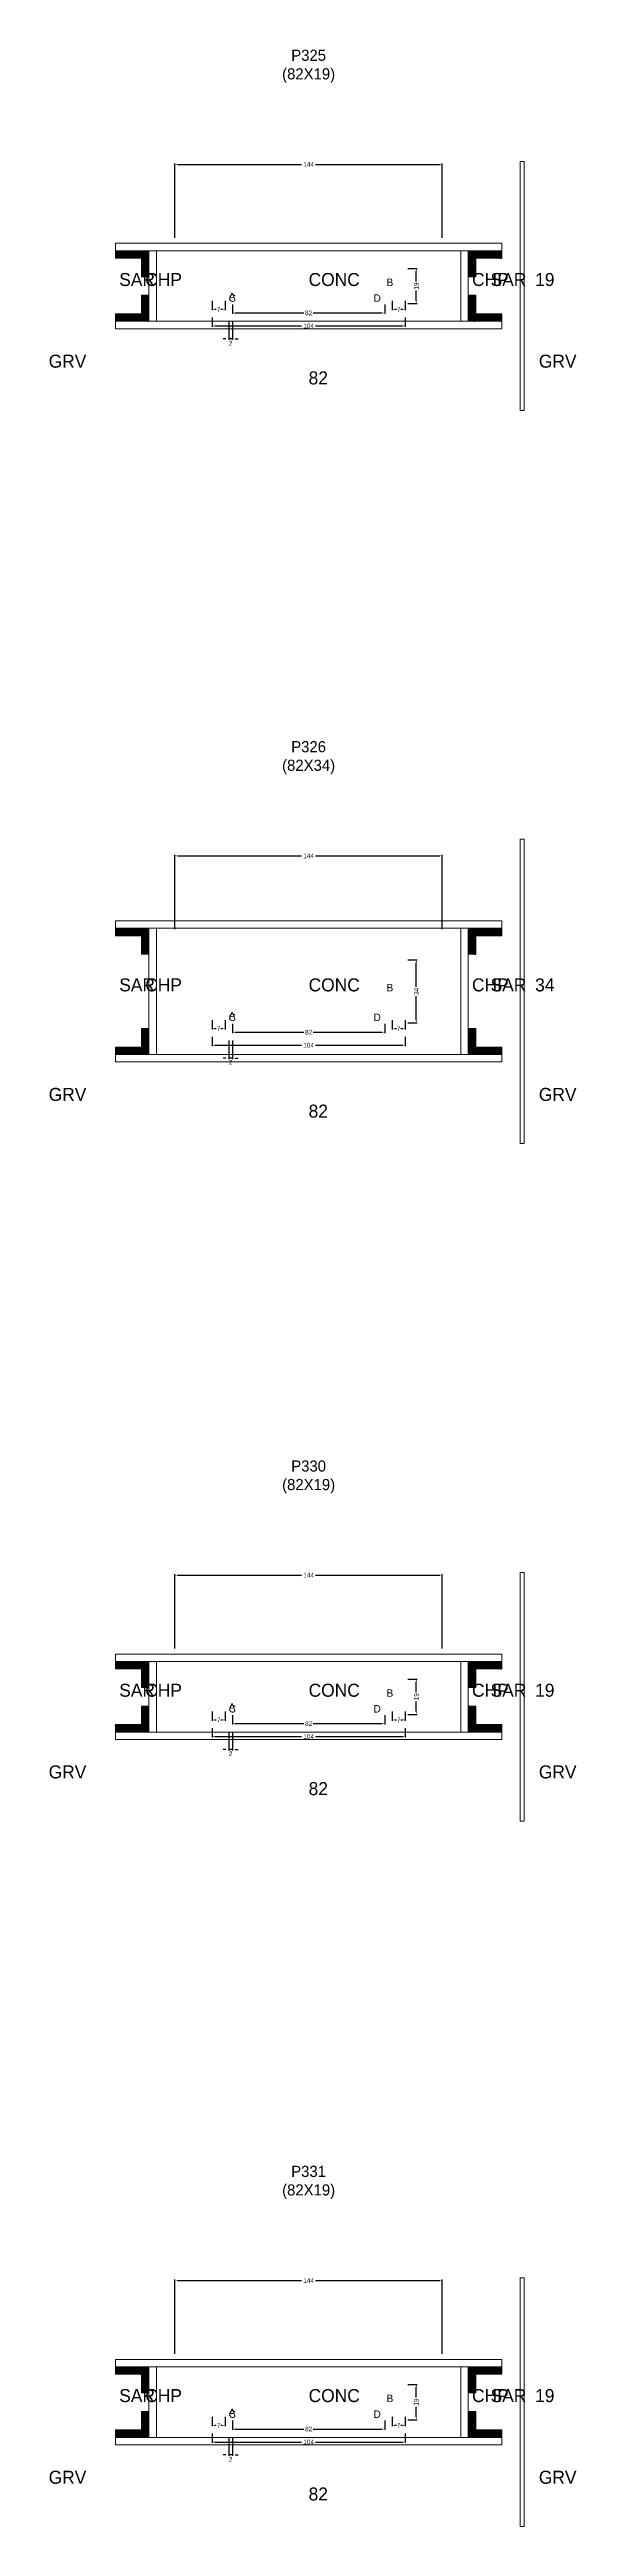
# Model space of a CAD drawing. Header units: centimetres. Extents: x -12000 to 4089, y -6086 to 2114.
# Drawn here: x -140 to 144, y -4107 to -2773 of the extents above; entities that cross this region are included whole.
import ezdxf

# ---------------------------------------------------------------- set-up
doc = ezdxf.new("R2010")
doc.units = ezdxf.units.CM
for name, color, linetype in [('COTA', 241, 'Continuous'), ('Hachura', 251, 'Continuous'), ('NOMENCLATURA', 7, 'Continuous'), ('SARRAFO', 251, 'Continuous'), ('Texto Seção', 7, 'Continuous')]:
    doc.layers.add(name, color=color, linetype=linetype)
doc.dimstyles.new('cotax2', dxfattribs={"dimtxt": 2.5, "dimasz": 1.5, "dimexe": 0.5, "dimexo": 0.5, "dimgap": 0.5, "dimtad": 1, "dimcen": 2.5, "dimazin": 3, "dimtfac": 1, "dimtmove": 0, "dimatfit": 3})

# ---------------------------------------------------------------- blocks, each defined once
blk = doc.blocks.new('_CLOSEDFILLED')
at = {"color": 0, "linetype": 'BYBLOCK'}
blk.add_solid([(-1, 0.16), (0, 0), (-1, -0.16)], dxfattribs=at)
blk = doc.blocks.new('*D222')
for p, q in [((-52, -2917), (-52, -2922)), ((-50.5, -2921.5), (-3.75, -2921.5)), ((3.75, -2921.5), (50.5, -2921.5)), ((52, -2917), (52, -2922))]:
    blk.add_line(p, q)
at = {"layer": 'Defpoints'}
for p in [(-52, -2916.5), (-52, -2921.5), (52, -2916.5)]:
    blk.add_point(p, dxfattribs=at)
at = {"layer": 'COTA', "xscale": 1.5, "yscale": 1.5, "rotation": 180}
blk.add_blockref('_CLOSEDFILLED', (-52, -2921.5), dxfattribs=at)
at = {"layer": 'COTA', "xscale": 1.5, "yscale": 1.5}
blk.add_blockref('_CLOSEDFILLED', (52, -2921.5), dxfattribs=at)
at = {"layer": 'COTA', "insert": (0, -2921.5), "char_height": 2.5, "attachment_point": 5}
blk.add_mtext('104', dxfattribs=at)
blk = doc.blocks.new('*D223')
for p, q in [((-41, -2910), (-41, -2915)), ((-39.5, -2914.5), (-2.5, -2914.5)), ((2.5, -2914.5), (39.5, -2914.5)), ((41, -2910), (41, -2915))]:
    blk.add_line(p, q)
at = {"layer": 'Defpoints'}
for p in [(-41, -2909.5), (-41, -2914.5), (41, -2909.5)]:
    blk.add_point(p, dxfattribs=at)
at = {"layer": 'COTA', "xscale": 1.5, "yscale": 1.5, "rotation": 180}
blk.add_blockref('_CLOSEDFILLED', (-41, -2914.5), dxfattribs=at)
at = {"layer": 'COTA', "xscale": 1.5, "yscale": 1.5}
blk.add_blockref('_CLOSEDFILLED', (41, -2914.5), dxfattribs=at)
at = {"layer": 'COTA', "insert": (0, -2914.5), "char_height": 2.5, "attachment_point": 5}
blk.add_mtext('82', dxfattribs=at)
blk = doc.blocks.new('*D224')
for p, q in [((53.5, -2890.5), (58.5, -2890.5)), ((58, -2897.5), (58, -2892)), ((58, -2908), (58, -2902.5)), ((53.5, -2909.5), (58.5, -2909.5))]:
    blk.add_line(p, q)
at = {"layer": 'Defpoints'}
for p in [(53, -2890.5), (53, -2909.5), (58, -2909.5)]:
    blk.add_point(p, dxfattribs=at)
at = {"layer": 'COTA', "xscale": 1.5, "yscale": 1.5}
for p, rotation in [((58, -2890.5), 90), ((58, -2909.5), 270)]:
    blk.add_blockref('_CLOSEDFILLED', p, dxfattribs=dict(at, rotation=rotation))
at = {"layer": 'COTA', "insert": (58, -2900), "char_height": 2.5, "attachment_point": 5, "rotation": 90}
blk.add_mtext('19', dxfattribs=at)
blk = doc.blocks.new('*D225')
for p, q in [((-52, -2908), (-52, -2913)), ((-45, -2908), (-45, -2913)), ((-50.5, -2912.5), (-49.75, -2912.5)), ((-47.25, -2912.5), (-46.5, -2912.5))]:
    blk.add_line(p, q)
at = {"layer": 'Defpoints'}
for p in [(-52, -2907.5), (-45, -2907.5), (-52, -2912.5)]:
    blk.add_point(p, dxfattribs=at)
at = {"layer": 'COTA', "xscale": 1.5, "yscale": 1.5, "rotation": 180}
blk.add_blockref('_CLOSEDFILLED', (-52, -2912.5), dxfattribs=at)
at = {"layer": 'COTA', "xscale": 1.5, "yscale": 1.5}
blk.add_blockref('_CLOSEDFILLED', (-45, -2912.5), dxfattribs=at)
at = {"layer": 'COTA', "insert": (-48.5, -2912.5), "char_height": 2.5, "attachment_point": 5}
blk.add_mtext('7', dxfattribs=at)
blk = doc.blocks.new('*D226')
for p, q in [((45, -2908), (45, -2913)), ((52, -2908), (52, -2913)), ((46.5, -2912.5), (47.25, -2912.5)), ((49.75, -2912.5), (50.5, -2912.5))]:
    blk.add_line(p, q)
at = {"layer": 'Defpoints'}
for p in [(45, -2907.5), (52, -2907.5), (45, -2912.5)]:
    blk.add_point(p, dxfattribs=at)
at = {"layer": 'COTA', "xscale": 1.5, "yscale": 1.5, "rotation": 180}
blk.add_blockref('_CLOSEDFILLED', (45, -2912.5), dxfattribs=at)
at = {"layer": 'COTA', "xscale": 1.5, "yscale": 1.5}
blk.add_blockref('_CLOSEDFILLED', (52, -2912.5), dxfattribs=at)
at = {"layer": 'COTA', "insert": (48.5, -2912.5), "char_height": 2.5, "attachment_point": 5}
blk.add_mtext('7', dxfattribs=at)
blk = doc.blocks.new('*D227')
for p, q in [((-72, -2874), (-72, -2834)), ((-70.5, -2834.5), (-3.75, -2834.5)), ((3.75, -2834.5), (70.5, -2834.5)), ((72, -2874), (72, -2834))]:
    blk.add_line(p, q)
at = {"layer": 'Defpoints'}
for p in [(-72, -2834.5), (-72, -2874.5), (72, -2874.5)]:
    blk.add_point(p, dxfattribs=at)
at = {"layer": 'COTA', "xscale": 1.5, "yscale": 1.5, "rotation": 180}
blk.add_blockref('_CLOSEDFILLED', (-72, -2834.5), dxfattribs=at)
at = {"layer": 'COTA', "xscale": 1.5, "yscale": 1.5}
blk.add_blockref('_CLOSEDFILLED', (72, -2834.5), dxfattribs=at)
at = {"layer": 'COTA', "insert": (0, -2834.5), "char_height": 2.5, "attachment_point": 5}
blk.add_mtext('144', dxfattribs=at)
blk = doc.blocks.new('*D248')
for p, q in [((-52, -3304.5), (-52, -3309.5)), ((-50.5, -3309), (-3.75, -3309)), ((3.75, -3309), (50.5, -3309)), ((52, -3304.5), (52, -3309.5))]:
    blk.add_line(p, q)
at = {"layer": 'Defpoints'}
for p in [(-52, -3304), (-52, -3309), (52, -3304)]:
    blk.add_point(p, dxfattribs=at)
at = {"layer": 'COTA', "xscale": 1.5, "yscale": 1.5, "rotation": 180}
blk.add_blockref('_CLOSEDFILLED', (-52, -3309), dxfattribs=at)
at = {"layer": 'COTA', "xscale": 1.5, "yscale": 1.5}
blk.add_blockref('_CLOSEDFILLED', (52, -3309), dxfattribs=at)
at = {"layer": 'COTA', "insert": (0, -3309), "char_height": 2.5, "attachment_point": 5}
blk.add_mtext('104', dxfattribs=at)
blk = doc.blocks.new('*D249')
for p, q in [((-41, -3297.5), (-41, -3302.5)), ((-39.5, -3302), (-2.5, -3302)), ((2.5, -3302), (39.5, -3302)), ((41, -3297.5), (41, -3302.5))]:
    blk.add_line(p, q)
at = {"layer": 'Defpoints'}
for p in [(-41, -3297), (-41, -3302), (41, -3297)]:
    blk.add_point(p, dxfattribs=at)
at = {"layer": 'COTA', "xscale": 1.5, "yscale": 1.5, "rotation": 180}
blk.add_blockref('_CLOSEDFILLED', (-41, -3302), dxfattribs=at)
at = {"layer": 'COTA', "xscale": 1.5, "yscale": 1.5}
blk.add_blockref('_CLOSEDFILLED', (41, -3302), dxfattribs=at)
at = {"layer": 'COTA', "insert": (0, -3302), "char_height": 2.5, "attachment_point": 5}
blk.add_mtext('82', dxfattribs=at)
blk = doc.blocks.new('*D250')
for p, q in [((53.5, -3263), (58.5, -3263)), ((58, -3277.5), (58, -3264.5)), ((58, -3295.5), (58, -3282.5)), ((53.5, -3297), (58.5, -3297))]:
    blk.add_line(p, q)
at = {"layer": 'Defpoints'}
for p in [(53, -3263), (53, -3297), (58, -3297)]:
    blk.add_point(p, dxfattribs=at)
at = {"layer": 'COTA', "xscale": 1.5, "yscale": 1.5}
for p, rotation in [((58, -3263), 90), ((58, -3297), 270)]:
    blk.add_blockref('_CLOSEDFILLED', p, dxfattribs=dict(at, rotation=rotation))
at = {"layer": 'COTA', "insert": (58, -3280), "char_height": 2.5, "attachment_point": 5, "rotation": 90}
blk.add_mtext('34', dxfattribs=at)
blk = doc.blocks.new('*D251')
for p, q in [((-52, -3295.5), (-52, -3300.5)), ((-45, -3295.5), (-45, -3300.5)), ((-50.5, -3300), (-49.75, -3300)), ((-47.25, -3300), (-46.5, -3300))]:
    blk.add_line(p, q)
at = {"layer": 'Defpoints'}
for p in [(-52, -3295), (-45, -3295), (-52, -3300)]:
    blk.add_point(p, dxfattribs=at)
at = {"layer": 'COTA', "xscale": 1.5, "yscale": 1.5, "rotation": 180}
blk.add_blockref('_CLOSEDFILLED', (-52, -3300), dxfattribs=at)
at = {"layer": 'COTA', "xscale": 1.5, "yscale": 1.5}
blk.add_blockref('_CLOSEDFILLED', (-45, -3300), dxfattribs=at)
at = {"layer": 'COTA', "insert": (-48.5, -3300), "char_height": 2.5, "attachment_point": 5}
blk.add_mtext('7', dxfattribs=at)
blk = doc.blocks.new('*D252')
for p, q in [((45, -3295.5), (45, -3300.5)), ((52, -3295.5), (52, -3300.5)), ((46.5, -3300), (47.25, -3300)), ((49.75, -3300), (50.5, -3300))]:
    blk.add_line(p, q)
at = {"layer": 'Defpoints'}
for p in [(45, -3295), (52, -3295), (45, -3300)]:
    blk.add_point(p, dxfattribs=at)
at = {"layer": 'COTA', "xscale": 1.5, "yscale": 1.5, "rotation": 180}
blk.add_blockref('_CLOSEDFILLED', (45, -3300), dxfattribs=at)
at = {"layer": 'COTA', "xscale": 1.5, "yscale": 1.5}
blk.add_blockref('_CLOSEDFILLED', (52, -3300), dxfattribs=at)
at = {"layer": 'COTA', "insert": (48.5, -3300), "char_height": 2.5, "attachment_point": 5}
blk.add_mtext('7', dxfattribs=at)
blk = doc.blocks.new('*D253')
for p, q in [((-72, -3246.5), (-72, -3206.5)), ((-70.5, -3207), (-3.75, -3207)), ((3.75, -3207), (70.5, -3207)), ((72, -3246.5), (72, -3206.5))]:
    blk.add_line(p, q)
at = {"layer": 'Defpoints'}
for p in [(-72, -3207), (-72, -3247), (72, -3247)]:
    blk.add_point(p, dxfattribs=at)
at = {"layer": 'COTA', "xscale": 1.5, "yscale": 1.5, "rotation": 180}
blk.add_blockref('_CLOSEDFILLED', (-72, -3207), dxfattribs=at)
at = {"layer": 'COTA', "xscale": 1.5, "yscale": 1.5}
blk.add_blockref('_CLOSEDFILLED', (72, -3207), dxfattribs=at)
at = {"layer": 'COTA', "insert": (0, -3207), "char_height": 2.5, "attachment_point": 5}
blk.add_mtext('144', dxfattribs=at)
blk = doc.blocks.new('*D274')
for p, q in [((-52, -3677), (-52, -3682)), ((-50.5, -3681.5), (-3.75, -3681.5)), ((3.75, -3681.5), (50.5, -3681.5)), ((52, -3677), (52, -3682))]:
    blk.add_line(p, q)
at = {"layer": 'Defpoints'}
for p in [(-52, -3676.5), (-52, -3681.5), (52, -3676.5)]:
    blk.add_point(p, dxfattribs=at)
at = {"layer": 'COTA', "xscale": 1.5, "yscale": 1.5, "rotation": 180}
blk.add_blockref('_CLOSEDFILLED', (-52, -3681.5), dxfattribs=at)
at = {"layer": 'COTA', "xscale": 1.5, "yscale": 1.5}
blk.add_blockref('_CLOSEDFILLED', (52, -3681.5), dxfattribs=at)
at = {"layer": 'COTA', "insert": (0, -3681.5), "char_height": 2.5, "attachment_point": 5}
blk.add_mtext('104', dxfattribs=at)
blk = doc.blocks.new('*D275')
for p, q in [((-41, -3670), (-41, -3675)), ((-39.5, -3674.5), (-2.5, -3674.5)), ((2.5, -3674.5), (39.5, -3674.5)), ((41, -3670), (41, -3675))]:
    blk.add_line(p, q)
at = {"layer": 'Defpoints'}
for p in [(-41, -3669.5), (41, -3669.5), (-41, -3674.5)]:
    blk.add_point(p, dxfattribs=at)
at = {"layer": 'COTA', "xscale": 1.5, "yscale": 1.5, "rotation": 180}
blk.add_blockref('_CLOSEDFILLED', (-41, -3674.5), dxfattribs=at)
at = {"layer": 'COTA', "xscale": 1.5, "yscale": 1.5}
blk.add_blockref('_CLOSEDFILLED', (41, -3674.5), dxfattribs=at)
at = {"layer": 'COTA', "insert": (0, -3674.5), "char_height": 2.5, "attachment_point": 5}
blk.add_mtext('82', dxfattribs=at)
blk = doc.blocks.new('*D276')
for p, q in [((53.5, -3650.5), (58.5, -3650.5)), ((58, -3657.5), (58, -3652)), ((53.5, -3669.5), (58.5, -3669.5)), ((58, -3668), (58, -3662.5))]:
    blk.add_line(p, q)
at = {"layer": 'Defpoints'}
for p in [(53, -3650.5), (53, -3669.5), (58, -3669.5)]:
    blk.add_point(p, dxfattribs=at)
at = {"layer": 'COTA', "xscale": 1.5, "yscale": 1.5}
for p, rotation in [((58, -3650.5), 90), ((58, -3669.5), 270)]:
    blk.add_blockref('_CLOSEDFILLED', p, dxfattribs=dict(at, rotation=rotation))
at = {"layer": 'COTA', "insert": (58, -3660), "char_height": 2.5, "attachment_point": 5, "rotation": 90}
blk.add_mtext('19', dxfattribs=at)
blk = doc.blocks.new('*D277')
for p, q in [((-52, -3668), (-52, -3673)), ((-45, -3668), (-45, -3673)), ((-50.5, -3672.5), (-49.75, -3672.5)), ((-47.25, -3672.5), (-46.5, -3672.5))]:
    blk.add_line(p, q)
at = {"layer": 'Defpoints'}
for p in [(-52, -3667.5), (-45, -3667.5), (-52, -3672.5)]:
    blk.add_point(p, dxfattribs=at)
at = {"layer": 'COTA', "xscale": 1.5, "yscale": 1.5, "rotation": 180}
blk.add_blockref('_CLOSEDFILLED', (-52, -3672.5), dxfattribs=at)
at = {"layer": 'COTA', "xscale": 1.5, "yscale": 1.5}
blk.add_blockref('_CLOSEDFILLED', (-45, -3672.5), dxfattribs=at)
at = {"layer": 'COTA', "insert": (-48.5, -3672.5), "char_height": 2.5, "attachment_point": 5}
blk.add_mtext('7', dxfattribs=at)
blk = doc.blocks.new('*D278')
for p, q in [((45, -3668), (45, -3673)), ((52, -3668), (52, -3673)), ((46.5, -3672.5), (47.25, -3672.5)), ((49.75, -3672.5), (50.5, -3672.5))]:
    blk.add_line(p, q)
at = {"layer": 'Defpoints'}
for p in [(45, -3667.5), (52, -3667.5), (45, -3672.5)]:
    blk.add_point(p, dxfattribs=at)
at = {"layer": 'COTA', "xscale": 1.5, "yscale": 1.5, "rotation": 180}
blk.add_blockref('_CLOSEDFILLED', (45, -3672.5), dxfattribs=at)
at = {"layer": 'COTA', "xscale": 1.5, "yscale": 1.5}
blk.add_blockref('_CLOSEDFILLED', (52, -3672.5), dxfattribs=at)
at = {"layer": 'COTA', "insert": (48.5, -3672.5), "char_height": 2.5, "attachment_point": 5}
blk.add_mtext('7', dxfattribs=at)
blk = doc.blocks.new('*D279')
for p, q in [((-72, -3634), (-72, -3594)), ((-70.5, -3594.5), (-3.75, -3594.5)), ((3.75, -3594.5), (70.5, -3594.5)), ((72, -3634), (72, -3594))]:
    blk.add_line(p, q)
at = {"layer": 'Defpoints'}
for p in [(-72, -3594.5), (-72, -3634.5), (72, -3634.5)]:
    blk.add_point(p, dxfattribs=at)
at = {"layer": 'COTA', "xscale": 1.5, "yscale": 1.5, "rotation": 180}
blk.add_blockref('_CLOSEDFILLED', (-72, -3594.5), dxfattribs=at)
at = {"layer": 'COTA', "xscale": 1.5, "yscale": 1.5}
blk.add_blockref('_CLOSEDFILLED', (72, -3594.5), dxfattribs=at)
at = {"layer": 'COTA', "insert": (0, -3594.5), "char_height": 2.5, "attachment_point": 5}
blk.add_mtext('144', dxfattribs=at)
blk = doc.blocks.new('*D300')
for p, q in [((-52, -4057), (-52, -4062)), ((-50.5, -4061.5), (-3.75, -4061.5)), ((3.75, -4061.5), (50.5, -4061.5)), ((52, -4057), (52, -4062))]:
    blk.add_line(p, q)
at = {"layer": 'Defpoints'}
for p in [(-52, -4056.5), (52, -4056.5), (-52, -4061.5)]:
    blk.add_point(p, dxfattribs=at)
at = {"layer": 'COTA', "xscale": 1.5, "yscale": 1.5, "rotation": 180}
blk.add_blockref('_CLOSEDFILLED', (-52, -4061.5), dxfattribs=at)
at = {"layer": 'COTA', "xscale": 1.5, "yscale": 1.5}
blk.add_blockref('_CLOSEDFILLED', (52, -4061.5), dxfattribs=at)
at = {"layer": 'COTA', "insert": (0, -4061.5), "char_height": 2.5, "attachment_point": 5}
blk.add_mtext('104', dxfattribs=at)
blk = doc.blocks.new('*D301')
for p, q in [((-41, -4050), (-41, -4055)), ((-39.5, -4054.5), (-2.5, -4054.5)), ((2.5, -4054.5), (39.5, -4054.5)), ((41, -4050), (41, -4055))]:
    blk.add_line(p, q)
at = {"layer": 'Defpoints'}
for p in [(-41, -4049.5), (-41, -4054.5), (41, -4049.5)]:
    blk.add_point(p, dxfattribs=at)
at = {"layer": 'COTA', "xscale": 1.5, "yscale": 1.5, "rotation": 180}
blk.add_blockref('_CLOSEDFILLED', (-41, -4054.5), dxfattribs=at)
at = {"layer": 'COTA', "xscale": 1.5, "yscale": 1.5}
blk.add_blockref('_CLOSEDFILLED', (41, -4054.5), dxfattribs=at)
at = {"layer": 'COTA', "insert": (0, -4054.5), "char_height": 2.5, "attachment_point": 5}
blk.add_mtext('82', dxfattribs=at)
blk = doc.blocks.new('*D302')
for p, q in [((53.5, -4030.5), (58.5, -4030.5)), ((58, -4037.5), (58, -4032)), ((58, -4048), (58, -4042.5)), ((53.5, -4049.5), (58.5, -4049.5))]:
    blk.add_line(p, q)
at = {"layer": 'Defpoints'}
for p in [(53, -4030.5), (53, -4049.5), (58, -4049.5)]:
    blk.add_point(p, dxfattribs=at)
at = {"layer": 'COTA', "xscale": 1.5, "yscale": 1.5}
for p, rotation in [((58, -4030.5), 90), ((58, -4049.5), 270)]:
    blk.add_blockref('_CLOSEDFILLED', p, dxfattribs=dict(at, rotation=rotation))
at = {"layer": 'COTA', "insert": (58, -4040), "char_height": 2.5, "attachment_point": 5, "rotation": 90}
blk.add_mtext('19', dxfattribs=at)
blk = doc.blocks.new('*D303')
for p, q in [((-52, -4048), (-52, -4053)), ((-50.5, -4052.5), (-49.75, -4052.5)), ((-47.25, -4052.5), (-46.5, -4052.5)), ((-45, -4048), (-45, -4053))]:
    blk.add_line(p, q)
at = {"layer": 'Defpoints'}
for p in [(-52, -4047.5), (-52, -4052.5), (-45, -4047.5)]:
    blk.add_point(p, dxfattribs=at)
at = {"layer": 'COTA', "xscale": 1.5, "yscale": 1.5, "rotation": 180}
blk.add_blockref('_CLOSEDFILLED', (-52, -4052.5), dxfattribs=at)
at = {"layer": 'COTA', "xscale": 1.5, "yscale": 1.5}
blk.add_blockref('_CLOSEDFILLED', (-45, -4052.5), dxfattribs=at)
at = {"layer": 'COTA', "insert": (-48.5, -4052.5), "char_height": 2.5, "attachment_point": 5}
blk.add_mtext('7', dxfattribs=at)
blk = doc.blocks.new('*D304')
for p, q in [((45, -4048), (45, -4053)), ((46.5, -4052.5), (47.25, -4052.5)), ((49.75, -4052.5), (50.5, -4052.5)), ((52, -4048), (52, -4053))]:
    blk.add_line(p, q)
at = {"layer": 'Defpoints'}
for p in [(45, -4047.5), (45, -4052.5), (52, -4047.5)]:
    blk.add_point(p, dxfattribs=at)
at = {"layer": 'COTA', "xscale": 1.5, "yscale": 1.5, "rotation": 180}
blk.add_blockref('_CLOSEDFILLED', (45, -4052.5), dxfattribs=at)
at = {"layer": 'COTA', "xscale": 1.5, "yscale": 1.5}
blk.add_blockref('_CLOSEDFILLED', (52, -4052.5), dxfattribs=at)
at = {"layer": 'COTA', "insert": (48.5, -4052.5), "char_height": 2.5, "attachment_point": 5}
blk.add_mtext('7', dxfattribs=at)
blk = doc.blocks.new('*D305')
for p, q in [((-72, -4014), (-72, -3974)), ((-70.5, -3974.5), (-3.75, -3974.5)), ((3.75, -3974.5), (70.5, -3974.5)), ((72, -4014), (72, -3974))]:
    blk.add_line(p, q)
at = {"layer": 'Defpoints'}
for p in [(-72, -3974.5), (-72, -4014.5), (72, -4014.5)]:
    blk.add_point(p, dxfattribs=at)
at = {"layer": 'COTA', "xscale": 1.5, "yscale": 1.5, "rotation": 180}
blk.add_blockref('_CLOSEDFILLED', (-72, -3974.5), dxfattribs=at)
at = {"layer": 'COTA', "xscale": 1.5, "yscale": 1.5}
blk.add_blockref('_CLOSEDFILLED', (72, -3974.5), dxfattribs=at)
at = {"layer": 'COTA', "insert": (0, -3974.5), "char_height": 2.5, "attachment_point": 5}
blk.add_mtext('144', dxfattribs=at)

msp = doc.modelspace()

# ---------------------------------------------------------------- hatches: boundary and pattern name
at = {"layer": 'SARRAFO'}
h = msp.add_hatch(dxfattribs=at)
h.set_pattern_fill('SOLID', scale=2)
h.paths.add_polyline_path([(-104, -2885), (-90, -2885), (-90, -2881), (-104, -2881)])
h = msp.add_hatch(dxfattribs=at)
h.set_pattern_fill('SOLID', scale=2)
h.paths.add_polyline_path([(-90, -2895), (-86, -2895), (-86, -2881), (-90, -2881)])
h = msp.add_hatch(dxfattribs=at)
h.set_pattern_fill('SOLID', scale=2)
h.paths.add_polyline_path([(86, -2895), (90, -2895), (90, -2881), (86, -2881)])
h = msp.add_hatch(dxfattribs=at)
h.set_pattern_fill('SOLID', scale=2)
h.paths.add_polyline_path([(90, -2885), (104, -2885), (104, -2881), (90, -2881)])
h = msp.add_hatch(dxfattribs=at)
h.set_pattern_fill('SOLID', scale=2)
h.paths.add_polyline_path([(-90, -2919), (-86, -2919), (-86, -2905), (-90, -2905)])
h = msp.add_hatch(dxfattribs=at)
h.set_pattern_fill('SOLID', scale=2)
h.paths.add_polyline_path([(86, -2919), (90, -2919), (90, -2905), (86, -2905)])
h = msp.add_hatch(dxfattribs=at)
h.set_pattern_fill('SOLID', scale=2)
h.paths.add_polyline_path([(-104, -2919), (-90, -2919), (-90, -2915), (-104, -2915)])
h = msp.add_hatch(dxfattribs=at)
h.set_pattern_fill('SOLID', scale=2)
h.paths.add_polyline_path([(90, -2919), (104, -2919), (104, -2915), (90, -2915)])
h = msp.add_hatch(dxfattribs=at)
h.set_pattern_fill('SOLID', scale=2)
h.paths.add_polyline_path([(-104, -3250), (-90, -3250), (-90, -3246), (-104, -3246)])
h = msp.add_hatch(dxfattribs=at)
h.set_pattern_fill('SOLID', scale=2)
h.paths.add_polyline_path([(-90, -3260), (-86, -3260), (-86, -3246), (-90, -3246)])
h = msp.add_hatch(dxfattribs=at)
h.set_pattern_fill('SOLID', scale=2)
h.paths.add_polyline_path([(86, -3260), (90, -3260), (90, -3246), (86, -3246)])
h = msp.add_hatch(dxfattribs=at)
h.set_pattern_fill('SOLID', scale=2)
h.paths.add_polyline_path([(90, -3250), (104, -3250), (104, -3246), (90, -3246)])
h = msp.add_hatch(dxfattribs=at)
h.set_pattern_fill('SOLID', scale=2)
h.paths.add_polyline_path([(-90, -3314), (-86, -3314), (-86, -3300), (-90, -3300)])
h = msp.add_hatch(dxfattribs=at)
h.set_pattern_fill('SOLID', scale=2)
h.paths.add_polyline_path([(86, -3314), (90, -3314), (90, -3300), (86, -3300)])
h = msp.add_hatch(dxfattribs=at)
h.set_pattern_fill('SOLID', scale=2)
h.paths.add_polyline_path([(-104, -3314), (-90, -3314), (-90, -3310), (-104, -3310)])
h = msp.add_hatch(dxfattribs=at)
h.set_pattern_fill('SOLID', scale=2)
h.paths.add_polyline_path([(90, -3314), (104, -3314), (104, -3310), (90, -3310)])
h = msp.add_hatch(dxfattribs=at)
h.set_pattern_fill('SOLID', scale=2)
h.paths.add_polyline_path([(-104, -3645), (-90, -3645), (-90, -3641), (-104, -3641)])
h = msp.add_hatch(dxfattribs=at)
h.set_pattern_fill('SOLID', scale=2)
h.paths.add_polyline_path([(-90, -3655), (-86, -3655), (-86, -3641), (-90, -3641)])
h = msp.add_hatch(dxfattribs=at)
h.set_pattern_fill('SOLID', scale=2)
h.paths.add_polyline_path([(86, -3655), (90, -3655), (90, -3641), (86, -3641)])
h = msp.add_hatch(dxfattribs=at)
h.set_pattern_fill('SOLID', scale=2)
h.paths.add_polyline_path([(90, -3645), (104, -3645), (104, -3641), (90, -3641)])
h = msp.add_hatch(dxfattribs=at)
h.set_pattern_fill('SOLID', scale=2)
h.paths.add_polyline_path([(-90, -3679), (-86, -3679), (-86, -3665), (-90, -3665)])
h = msp.add_hatch(dxfattribs=at)
h.set_pattern_fill('SOLID', scale=2)
h.paths.add_polyline_path([(86, -3679), (90, -3679), (90, -3665), (86, -3665)])
h = msp.add_hatch(dxfattribs=at)
h.set_pattern_fill('SOLID', scale=2)
h.paths.add_polyline_path([(-104, -3679), (-90, -3679), (-90, -3675), (-104, -3675)])
h = msp.add_hatch(dxfattribs=at)
h.set_pattern_fill('SOLID', scale=2)
h.paths.add_polyline_path([(90, -3679), (104, -3679), (104, -3675), (90, -3675)])
h = msp.add_hatch(dxfattribs=at)
h.set_pattern_fill('SOLID', scale=2)
h.paths.add_polyline_path([(-104, -4025), (-90, -4025), (-90, -4021), (-104, -4021)])
h = msp.add_hatch(dxfattribs=at)
h.set_pattern_fill('SOLID', scale=2)
h.paths.add_polyline_path([(-90, -4035), (-86, -4035), (-86, -4021), (-90, -4021)])
h = msp.add_hatch(dxfattribs=at)
h.set_pattern_fill('SOLID', scale=2)
h.paths.add_polyline_path([(86, -4035), (90, -4035), (90, -4021), (86, -4021)])
h = msp.add_hatch(dxfattribs=at)
h.set_pattern_fill('SOLID', scale=2)
h.paths.add_polyline_path([(90, -4025), (104, -4025), (104, -4021), (90, -4021)])
h = msp.add_hatch(dxfattribs=at)
h.set_pattern_fill('SOLID', scale=2)
h.paths.add_polyline_path([(-104, -4059), (-90, -4059), (-90, -4055), (-104, -4055)])
h = msp.add_hatch(dxfattribs=at)
h.set_pattern_fill('SOLID', scale=2)
h.paths.add_polyline_path([(-90, -4059), (-86, -4059), (-86, -4045), (-90, -4045)])
h = msp.add_hatch(dxfattribs=at)
h.set_pattern_fill('SOLID', scale=2)
h.paths.add_polyline_path([(86, -4059), (90, -4059), (90, -4045), (86, -4045)])
h = msp.add_hatch(dxfattribs=at)
h.set_pattern_fill('SOLID', scale=2)
h.paths.add_polyline_path([(90, -4059), (104, -4059), (104, -4055), (90, -4055)])

# ---------------------------------------------------------------- linework, layer by layer
at = {"layer": 'Hachura', "lineweight": 13}
for points in [[(114, -2967), (116, -2967), (116, -2833), (114, -2833)], [(114, -3362), (116, -3362), (116, -3198), (114, -3198)], [(114, -3727), (116, -3727), (116, -3593), (114, -3593)], [(114, -4107), (116, -4107), (116, -3973), (114, -3973)]]:
    msp.add_lwpolyline(points, close=True, dxfattribs=at)
at = {"layer": 'Hachura', "lineweight": 18}
for points in [[(-104, -2881), (104, -2881), (104, -2877), (-104, -2877)], [(-86, -2919), (-82, -2919), (-82, -2881), (-86, -2881)], [(82, -2919), (86, -2919), (86, -2881), (82, -2881)], [(-104, -2923), (104, -2923), (104, -2919), (-104, -2919)], [(-104, -3246), (104, -3246), (104, -3242), (-104, -3242)], [(-86, -3314), (-82, -3314), (-82, -3246), (-86, -3246)], [(82, -3314), (86, -3314), (86, -3246), (82, -3246)], [(-104, -3318), (104, -3318), (104, -3314), (-104, -3314)], [(-104, -3641), (104, -3641), (104, -3637), (-104, -3637)], [(-86, -3679), (-82, -3679), (-82, -3641), (-86, -3641)], [(82, -3679), (86, -3679), (86, -3641), (82, -3641)], [(-104, -3683), (104, -3683), (104, -3679), (-104, -3679)], [(-104, -4021), (104, -4021), (104, -4017), (-104, -4017)], [(-86, -4059), (-82, -4059), (-82, -4021), (-86, -4021)], [(82, -4059), (86, -4059), (86, -4021), (82, -4021)], [(-104, -4063), (104, -4063), (104, -4059), (-104, -4059)]]:
    msp.add_lwpolyline(points, close=True, dxfattribs=at)
at = {"layer": 'SARRAFO', "lineweight": 13}
for points in [[(-104, -2885), (-90, -2885), (-90, -2881), (-104, -2881)], [(-90, -2895), (-86, -2895), (-86, -2881), (-90, -2881)], [(86, -2895), (90, -2895), (90, -2881), (86, -2881)], [(90, -2885), (104, -2885), (104, -2881), (90, -2881)], [(-90, -2919), (-86, -2919), (-86, -2905), (-90, -2905)], [(86, -2919), (90, -2919), (90, -2905), (86, -2905)], [(-104, -2919), (-90, -2919), (-90, -2915), (-104, -2915)], [(90, -2919), (104, -2919), (104, -2915), (90, -2915)], [(-104, -3250), (-90, -3250), (-90, -3246), (-104, -3246)], [(-90, -3260), (-86, -3260), (-86, -3246), (-90, -3246)], [(86, -3260), (90, -3260), (90, -3246), (86, -3246)], [(90, -3250), (104, -3250), (104, -3246), (90, -3246)], [(-90, -3314), (-86, -3314), (-86, -3300), (-90, -3300)], [(86, -3314), (90, -3314), (90, -3300), (86, -3300)], [(-104, -3314), (-90, -3314), (-90, -3310), (-104, -3310)], [(90, -3314), (104, -3314), (104, -3310), (90, -3310)], [(-104, -3645), (-90, -3645), (-90, -3641), (-104, -3641)], [(-90, -3655), (-86, -3655), (-86, -3641), (-90, -3641)], [(86, -3655), (90, -3655), (90, -3641), (86, -3641)], [(90, -3645), (104, -3645), (104, -3641), (90, -3641)], [(-90, -3679), (-86, -3679), (-86, -3665), (-90, -3665)], [(86, -3679), (90, -3679), (90, -3665), (86, -3665)], [(-104, -3679), (-90, -3679), (-90, -3675), (-104, -3675)], [(90, -3679), (104, -3679), (104, -3675), (90, -3675)], [(-104, -4025), (-90, -4025), (-90, -4021), (-104, -4021)], [(-90, -4035), (-86, -4035), (-86, -4021), (-90, -4021)], [(86, -4035), (90, -4035), (90, -4021), (86, -4021)], [(90, -4025), (104, -4025), (104, -4021), (90, -4021)], [(-104, -4059), (-90, -4059), (-90, -4055), (-104, -4055)], [(-90, -4059), (-86, -4059), (-86, -4045), (-90, -4045)], [(86, -4059), (90, -4059), (90, -4045), (86, -4045)], [(90, -4059), (104, -4059), (104, -4055), (90, -4055)]]:
    msp.add_lwpolyline(points, close=True, dxfattribs=at)

# ---------------------------------------------------------------- texts
at = {"layer": 'NOMENCLATURA'}
for s, p in [('A', (-43, -2907.5)), ('C', (-43, -2908.5)), ('D', (35, -2908.5)), ('B', (42, -2900)), ('B', (42, -3280)), ('A', (-43, -3295)), ('C', (-43, -3296)), ('D', (35, -3296)), ('B', (42, -3660)), ('A', (-43, -3667.5)), ('C', (-43, -3668.5)), ('D', (35, -3668.5)), ('B', (42, -4040)), ('A', (-43, -4047.5)), ('C', (-43, -4048.5)), ('D', (35, -4048.5))]:
    msp.add_text(s, height=4, dxfattribs=at).set_placement(p)
at = {"layer": 'NOMENCLATURA', "char_height": 6, "attachment_point": 8}
for s, insert in [('P325\\P(82X19)', (0, -2790.5)), ('P326\\P(82X34)', (0, -3163)), ('P330\\P(82X19)', (0, -3550.5)), ('P331\\P(82X19)', (0, -3930.5))]:
    msp.add_mtext(s, dxfattribs=dict(at, insert=insert))
at = {"layer": 'Texto Seção'}
for s, p in [('SAR', (-102, -2900)), ('CHP', (-88, -2900)), ('CONC', (0, -2900)), ('CHP', (88, -2900)), ('SAR', (98, -2900)), ('19', (122, -2900)), ('GRV', (-140, -2944)), ('82', (0, -2953)), ('GRV', (124, -2944)), ('SAR', (-102, -3280)), ('CHP', (-88, -3280)), ('CONC', (0, -3280)), ('CHP', (88, -3280)), ('SAR', (98, -3280)), ('34', (122, -3280)), ('GRV', (-140, -3339)), ('GRV', (124, -3339)), ('82', (0, -3348)), ('SAR', (-102, -3660)), ('CHP', (-88, -3660)), ('CONC', (0, -3660)), ('CHP', (88, -3660)), ('SAR', (98, -3660)), ('19', (122, -3660)), ('GRV', (-140, -3704)), ('82', (0, -3713)), ('GRV', (124, -3704)), ('SAR', (-102, -4040)), ('CHP', (-88, -4040)), ('CONC', (0, -4040)), ('CHP', (88, -4040)), ('SAR', (98, -4040)), ('19', (122, -4040)), ('GRV', (-140, -4084)), ('GRV', (124, -4084)), ('82', (0, -4093))]:
    msp.add_text(s, height=7, dxfattribs=at).set_placement(p)

# ---------------------------------------------------------------- dimensions: what is measured, and where the dimension line sits
at = {"layer": 'COTA'}
for base, p1, p2, picture, middle in [((-72, -2834.5), (-72, -2874.5), (72, -2874.5), '*D227', (0, -2834.5)), ((-52, -2912.5), (-52, -2907.5), (-45, -2907.5), '*D225', (-48.5, -2912.5)), ((45, -2912.5), (45, -2907.5), (52, -2907.5), '*D226', (48.5, -2912.5)), ((-52, -2921.5), (-52, -2916.5), (52, -2916.5), '*D222', (0, -2921.5)), ((-41, -2914.5), (-41, -2909.5), (41, -2909.5), '*D223', (0, -2914.5)), ((-72, -3207), (-72, -3247), (72, -3247), '*D253', (0, -3207)), ((-52, -3300), (-52, -3295), (-45, -3295), '*D251', (-48.5, -3300)), ((45, -3300), (45, -3295), (52, -3295), '*D252', (48.5, -3300)), ((-52, -3309), (-52, -3304), (52, -3304), '*D248', (0, -3309)), ((-41, -3302), (-41, -3297), (41, -3297), '*D249', (0, -3302)), ((-72, -3594.5), (-72, -3634.5), (72, -3634.5), '*D279', (0, -3594.5)), ((-52, -3672.5), (-52, -3667.5), (-45, -3667.5), '*D277', (-48.5, -3672.5)), ((-41, -3674.5), (-41, -3669.5), (41, -3669.5), '*D275', (0, -3674.5)), ((45, -3672.5), (45, -3667.5), (52, -3667.5), '*D278', (48.5, -3672.5)), ((-52, -3681.5), (-52, -3676.5), (52, -3676.5), '*D274', (0, -3681.5)), ((-72, -3974.5), (-72, -4014.5), (72, -4014.5), '*D305', (0, -3974.5)), ((-52, -4052.5), (-52, -4047.5), (-45, -4047.5), '*D303', (-48.5, -4052.5)), ((-52, -4061.5), (-52, -4056.5), (52, -4056.5), '*D300', (0, -4061.5)), ((-41, -4054.5), (-41, -4049.5), (41, -4049.5), '*D301', (0, -4054.5)), ((45, -4052.5), (45, -4047.5), (52, -4047.5), '*D304', (48.5, -4052.5))]:
    dim = msp.add_linear_dim(base=base, p1=p1, p2=p2, dimstyle='cotax2', dxfattribs=at)
    dim.commit()
    dim.dimension.update_dxf_attribs({"geometry": picture, "text_midpoint": middle})
for base, p1, p2, picture, middle in [((58, -2909.5), (53, -2909.5), (53, -2890.5), '*D224', (58, -2900)), ((58, -3297), (53, -3297), (53, -3263), '*D250', (58, -3280)), ((58, -3669.5), (53, -3669.5), (53, -3650.5), '*D276', (58, -3660)), ((58, -4049.5), (53, -4049.5), (53, -4030.5), '*D302', (58, -4040))]:
    dim = msp.add_linear_dim(base=base, p1=p1, p2=p2, angle=90, dimstyle='cotax2', dxfattribs=at)
    dim.commit()
    dim.dimension.update_dxf_attribs({"geometry": picture, "text_midpoint": middle})
for base, p1, p2 in [((-41, -2928.5), (-41, -2918.5), (-43, -2918.5)), ((-41, -3316), (-41, -3306), (-43, -3306)), ((-41, -3688.5), (-41, -3678.5), (-43, -3678.5)), ((-41, -4068.5), (-41, -4058.5), (-43, -4058.5))]:
    msp.add_linear_dim(base=base, p1=p1, p2=p2, dimstyle='cotax2', dxfattribs=at).render()

doc.saveas('drawing.dxf')
